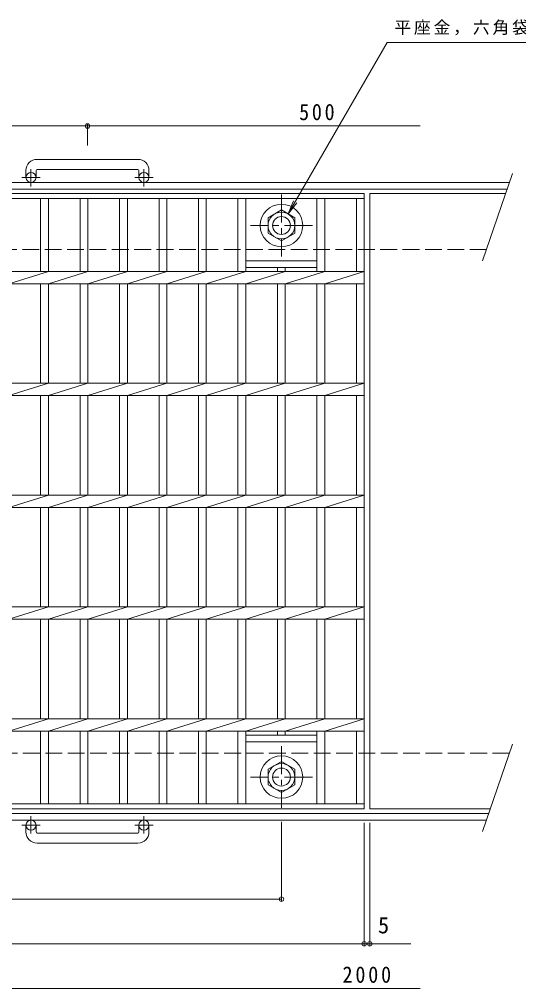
# Model space of a CAD drawing. Units: millimetres, scale not verified. Extents: x -929 to 925, y -685 to 681.
# Drawn here: x -172 to 275, y -202 to 664 of the extents above; entities that cross this region are included whole.
import ezdxf
from ezdxf.enums import TextEntityAlignment as Align

# ---------------------------------------------------------------- set-up
doc = ezdxf.new("R2010")
doc.units = ezdxf.units.MM
doc.header["$LTSCALE"] = 5
doc.header["$PDMODE"] = 32
doc.header["$PDSIZE"] = 4
doc.linetypes.add('CHAIN1', pattern=[8, 5, -1, 1, -1])
doc.linetypes.add('DASHED3', pattern=[4, 3, -1])
for name, color, linetype, lineweight in [('0-1_躯体', 2, 'Continuous', 9), ('0-2_仕上', 3, 'Continuous', 9), ('0-4_その他', 7, 'Continuous', 9), ('0-5_寸法', 7, 'Continuous', 9)]:
    doc.layers.add(name, color=color, linetype=linetype, lineweight=lineweight)
doc.styles.add('ＭＳ ゴシック', font='')
doc.styles.get('ＭＳ ゴシック').set_extended_font_data('MS Gothic')

msp = doc.modelspace()

# ---------------------------------------------------------------- linework, layer by layer
at = {"layer": '0-1_躯体'}
for p, q in [((-65.846, 539.1), (-155.846, 539.1)), ((-165.846, 529.1), (-165.846, 523)), ((-156.846, 529.1), (-156.846, 523)), ((-155.846, 530.099), (-65.846, 530.099)), ((-64.846, 529.1), (-64.846, 523)), ((-55.846, 529.1), (-55.846, 523)), ((269.194, 526.454), (242.591, 448.416)), ((266.483, 518.5), (-860.846, 518.5)), ((264.437, 512.499), (-860.846, 512.499)), ((269.194, 16.453), (242.591, -61.584)), ((248.074, -45.5), (-860.846, -45.5)), ((246.028, -51.5), (-860.846, -51.5)), ((-165.846, -62.101), (-165.846, -56.001)), ((-156.846, -62.101), (-156.846, -56.001)), ((-64.846, -62.101), (-64.846, -56.001)), ((-55.846, -62.101), (-55.846, -56.001)), ((-155.846, -63.101), (-65.846, -63.101)), ((-65.846, -72.101), (-155.846, -72.101))]:
    msp.add_line(p, q, dxfattribs=at)
at = {"layer": '0-1_躯体', "linetype": 'CHAIN1'}
for p, q in [((-161.346, 514.892), (-161.346, 530.489)), ((-60.346, 514.892), (-60.346, 530.489)), ((-153.183, 523), (-169.59, 523)), ((-52.183, 523), (-68.59, 523)), ((62.655, 507.636), (62.655, 452.363)), ((90.291, 480), (35.018, 480)), ((62.655, 14.636), (62.655, -40.637)), ((90.291, -13.001), (35.018, -13.001)), ((-161.346, -47.894), (-161.346, -63.491)), ((-60.346, -47.894), (-60.346, -63.491)), ((-153.183, -56.001), (-169.59, -56.001)), ((-52.183, -56.001), (-68.59, -56.001))]:
    msp.add_line(p, q, dxfattribs=at)
at = {"layer": '0-1_躯体', "linetype": 'DASHED3'}
for p, q in [((246.028, 458.5), (-860.846, 458.5)), ((266.483, 8.499), (-860.846, 8.499))]:
    msp.add_line(p, q, dxfattribs=at)
at = {"layer": '0-1_躯体'}
for points in [[(74.655, 486.927), (74.655, 473.072), (62.655, 466.143), (50.655, 473.072), (50.655, 486.927), (62.655, 493.856)], [(74.655, -19.928), (74.655, -6.072), (62.655, 0.857), (50.655, -6.072), (50.655, -19.928), (62.655, -26.857)]]:
    msp.add_lwpolyline(points, close=True, dxfattribs=at)
for centre, radius in [((-161.346, 523), 4.5), ((-60.346, 523), 4.5), ((62.655, 480), 19), ((62.655, 480), 12), ((62.655, 480), 8), ((62.655, -13.001), 19), ((62.655, -13.001), 12), ((62.655, -13.001), 8), ((-161.346, -56.001), 4.5), ((-60.346, -56.001), 4.5)]:
    msp.add_circle(centre, radius, dxfattribs=at)
for centre, radius, start, end in [((-155.846, 529.1), 10, 90, 180), ((-65.846, 529.1), 10, 0, 90), ((-155.846, 529.1), 1, 90, 180), ((-65.846, 529.1), 1, 0, 90), ((-155.846, -62.101), 10, 180, 270), ((-155.846, -62.101), 1, 180, 270), ((-65.846, -62.101), 10, 270, 0), ((-65.846, -62.101), 1, 270, 0)]:
    msp.add_arc(centre, radius, start, end, dxfattribs=at)
at = {"layer": '0-2_仕上'}
for p, q in [((-858.346, 508.5), (136.655, 508.5)), ((-858.346, 504), (136.655, 504)), ((-152.746, 504), (-152.746, 439)), ((-145.746, 504), (-145.746, 439)), ((-117.446, 504), (-117.446, 439)), ((-110.446, 504), (-110.446, 439)), ((-82.146, 504), (-82.146, 439)), ((-75.145, 504), (-75.145, 439)), ((-46.846, 504), (-46.846, 439)), ((-39.846, 504), (-39.846, 439)), ((-11.546, 504), (-11.546, 439)), ((-4.545, 504), (-4.545, 439)), ((23.755, 504), (23.755, 439)), ((30.755, 504), (30.755, 439)), ((94.354, 504), (94.354, 439)), ((101.355, 504), (101.355, 439)), ((129.654, 504), (129.654, 439)), ((136.655, 508.5), (136.655, -41.5)), ((141.655, 508.5), (263.074, 508.5)), ((141.655, 508.5), (141.655, -41.5)), ((30.755, 448.5), (94.354, 448.5)), ((30.755, 442.5), (94.354, 442.5)), ((59.054, 442.5), (59.054, 439)), ((66.054, 442.5), (66.054, 439)), ((-858.346, 439), (136.655, 439)), ((-181.046, 428), (-145.746, 439)), ((-145.746, 428), (-110.446, 439)), ((-110.446, 428), (-75.146, 439)), ((-75.146, 428), (-39.846, 439)), ((-39.846, 428), (-4.546, 439)), ((-4.546, 428), (30.754, 439)), ((30.755, 428), (66.054, 439)), ((66.054, 428), (101.355, 439)), ((101.354, 428), (136.654, 439)), ((-858.346, 428), (136.655, 428)), ((-152.746, 428), (-152.746, 339)), ((-145.746, 428), (-145.746, 339)), ((-117.446, 428), (-117.446, 339)), ((-110.446, 428), (-110.446, 339)), ((-82.146, 428), (-82.146, 339)), ((-75.145, 428), (-75.145, 339)), ((-46.846, 428), (-46.846, 339)), ((-39.846, 428), (-39.846, 339)), ((-11.546, 428), (-11.546, 339)), ((-4.545, 428), (-4.545, 339)), ((23.755, 428), (23.755, 339)), ((30.755, 428), (30.755, 339)), ((59.054, 428), (59.054, 339)), ((66.054, 428), (66.054, 339)), ((94.354, 428), (94.354, 339)), ((101.355, 428), (101.355, 339)), ((129.654, 428), (129.654, 339)), ((-858.346, 339), (136.655, 339)), ((-181.046, 328), (-145.746, 339)), ((-145.746, 328), (-110.446, 339)), ((-110.446, 328), (-75.146, 339)), ((-75.146, 328), (-39.846, 339)), ((-39.846, 328), (-4.546, 339)), ((-4.546, 328), (30.754, 339)), ((30.754, 328), (66.054, 339)), ((66.054, 328), (101.354, 339)), ((101.354, 328), (136.654, 339)), ((-858.346, 328), (136.655, 328)), ((-152.746, 328), (-152.746, 239)), ((-145.746, 328), (-145.746, 239)), ((-117.446, 328), (-117.446, 239)), ((-110.446, 328), (-110.446, 239)), ((-82.146, 328), (-82.146, 239)), ((-75.145, 328), (-75.145, 239)), ((-46.846, 328), (-46.846, 239)), ((-39.846, 328), (-39.846, 239)), ((-11.546, 328), (-11.546, 239)), ((-4.545, 328), (-4.545, 239)), ((23.755, 328), (23.755, 239)), ((30.755, 328), (30.755, 239)), ((59.054, 328), (59.054, 239)), ((66.054, 328), (66.054, 239)), ((94.354, 328), (94.354, 239)), ((101.355, 328), (101.355, 239)), ((129.654, 328), (129.654, 239)), ((-858.346, 239), (136.655, 239)), ((-181.046, 228), (-145.746, 239)), ((-145.746, 228), (-110.446, 239)), ((-110.446, 228), (-75.146, 239)), ((-75.146, 228), (-39.846, 239)), ((-39.846, 228), (-4.546, 239)), ((-4.546, 228), (30.754, 239)), ((30.754, 228), (66.054, 239)), ((66.054, 228), (101.354, 239)), ((101.354, 228), (136.654, 239)), ((-858.346, 228), (136.655, 228)), ((-152.746, 228), (-152.746, 139)), ((-145.746, 228), (-145.746, 139)), ((-117.446, 228), (-117.446, 139)), ((-110.446, 228), (-110.446, 139)), ((-82.146, 228), (-82.146, 139)), ((-75.145, 228), (-75.145, 139)), ((-46.846, 228), (-46.846, 139)), ((-39.846, 228), (-39.846, 139)), ((-11.546, 228), (-11.546, 139)), ((-4.545, 228), (-4.545, 139)), ((23.755, 228), (23.755, 139)), ((30.755, 228), (30.755, 139)), ((59.054, 228), (59.054, 139)), ((66.054, 228), (66.054, 139)), ((94.354, 228), (94.354, 139)), ((101.355, 228), (101.355, 139)), ((129.654, 228), (129.654, 139)), ((-858.346, 139), (136.655, 139)), ((-181.046, 128), (-145.746, 139)), ((-145.746, 128), (-110.446, 139)), ((-110.446, 128), (-75.146, 139)), ((-75.146, 128), (-39.846, 139)), ((-39.846, 128), (-4.546, 139)), ((-4.546, 128), (30.754, 139)), ((30.754, 128), (66.054, 139)), ((66.054, 128), (101.354, 139)), ((101.354, 128), (136.654, 139)), ((-858.346, 128), (136.655, 128)), ((-152.746, 128), (-152.746, 39)), ((-145.746, 128), (-145.746, 39)), ((-117.446, 128), (-117.446, 39)), ((-110.446, 128), (-110.446, 39)), ((-82.146, 128), (-82.146, 39)), ((-75.145, 128), (-75.145, 39)), ((-46.846, 128), (-46.846, 39)), ((-39.846, 128), (-39.846, 39)), ((-11.546, 128), (-11.546, 39)), ((-4.545, 128), (-4.545, 39)), ((23.755, 128), (23.755, 39)), ((30.755, 128), (30.755, 39)), ((59.054, 128), (59.054, 39)), ((66.054, 128), (66.054, 39)), ((94.354, 128), (94.354, 39)), ((101.355, 128), (101.355, 39)), ((129.654, 128), (129.654, 39)), ((-858.346, 39), (136.655, 39)), ((-181.046, 28), (-145.746, 39)), ((-145.746, 28), (-110.446, 39)), ((-110.446, 28), (-75.146, 39)), ((-75.146, 28), (-39.846, 39)), ((-39.846, 28), (-4.546, 39)), ((-4.546, 28), (30.754, 39)), ((30.755, 28), (66.054, 39)), ((66.054, 28), (101.355, 39)), ((101.354, 28), (136.654, 39)), ((-858.346, 28), (136.655, 28)), ((-152.746, 28), (-152.746, -37)), ((-145.746, 28), (-145.746, -37)), ((-117.446, 28), (-117.446, -37)), ((-110.446, 28), (-110.446, -37)), ((-82.146, 28), (-82.146, -37)), ((-75.145, 28), (-75.145, -37)), ((-46.846, 28), (-46.846, -37)), ((-39.846, 28), (-39.846, -37)), ((-11.546, 28), (-11.546, -37)), ((-4.545, 28), (-4.545, -37)), ((23.755, 28), (23.755, -37)), ((30.755, 28), (30.755, -37)), ((59.054, 28), (59.054, 24.5)), ((66.054, 28), (66.054, 24.5)), ((94.354, 28), (94.354, -37)), ((101.355, 28), (101.355, -37)), ((129.654, 28), (129.654, -37)), ((94.354, 24.5), (30.755, 24.5)), ((94.354, 18.5), (30.755, 18.5)), ((136.655, -37), (-858.346, -37)), ((136.655, -41.5), (-858.346, -41.5)), ((141.655, -41.5), (249.438, -41.5))]:
    msp.add_line(p, q, dxfattribs=at)
at = {"layer": '0-4_その他'}
for p, q in [((-860.846, 568.932), (186.654, 568.932)), ((-110.846, 551.6), (-110.846, 570.432)), ((62.655, -53.137), (62.655, -123.601)), ((136.655, -54), (136.655, -163.601)), ((141.655, -54), (141.655, -163.601)), ((-860.846, -122.101), (62.655, -122.101)), ((-901.922, -162.101), (178.437, -162.101)), ((-860.846, -202.101), (186.654, -202.101))]:
    msp.add_line(p, q, dxfattribs=at)
for p in [(-110.846, 568.932), (62.655, -122.101), (136.655, -162.101), (141.655, -162.101)]:
    msp.add_point(p, dxfattribs=at)
at = {"layer": '0-5_寸法'}
for q in [(73.438, 501.94), (76.264, 500.309)]:
    msp.add_line((68.655, 490.392), q, dxfattribs=at)
msp.add_lwpolyline([(68.655, 490.392), (157.064, 643.521), (357.294, 643.521)], dxfattribs=at)

# ---------------------------------------------------------------- texts
at = {"layer": '0-4_その他', "color": 2, "style": 'ＭＳ ゴシック'}
msp.add_text('5', height=14.66, dxfattribs=at).set_placement((148.975, -157.101), align=Align.BOTTOM_LEFT)
at = {"layer": '0-4_その他', "color": 2, "char_height": 14.66, "attachment_point": 7, "style": 'ＭＳ ゴシック'}
for s, insert in [('\\T1.27;\\W0.9;500', (78.432, 573.932)), ('\\T1.28;\\W0.9;2000', (117.28, -197.101))]:
    msp.add_mtext(s, dxfattribs=dict(at, insert=insert))
at = {"layer": '0-5_寸法', "insert": (163.576, 649.974), "char_height": 11, "attachment_point": 7, "style": 'ＭＳ ゴシック'}
msp.add_mtext('\\T1.17;平座金，六角袋Ｕナット', dxfattribs=at)

doc.saveas('drawing.dxf')
